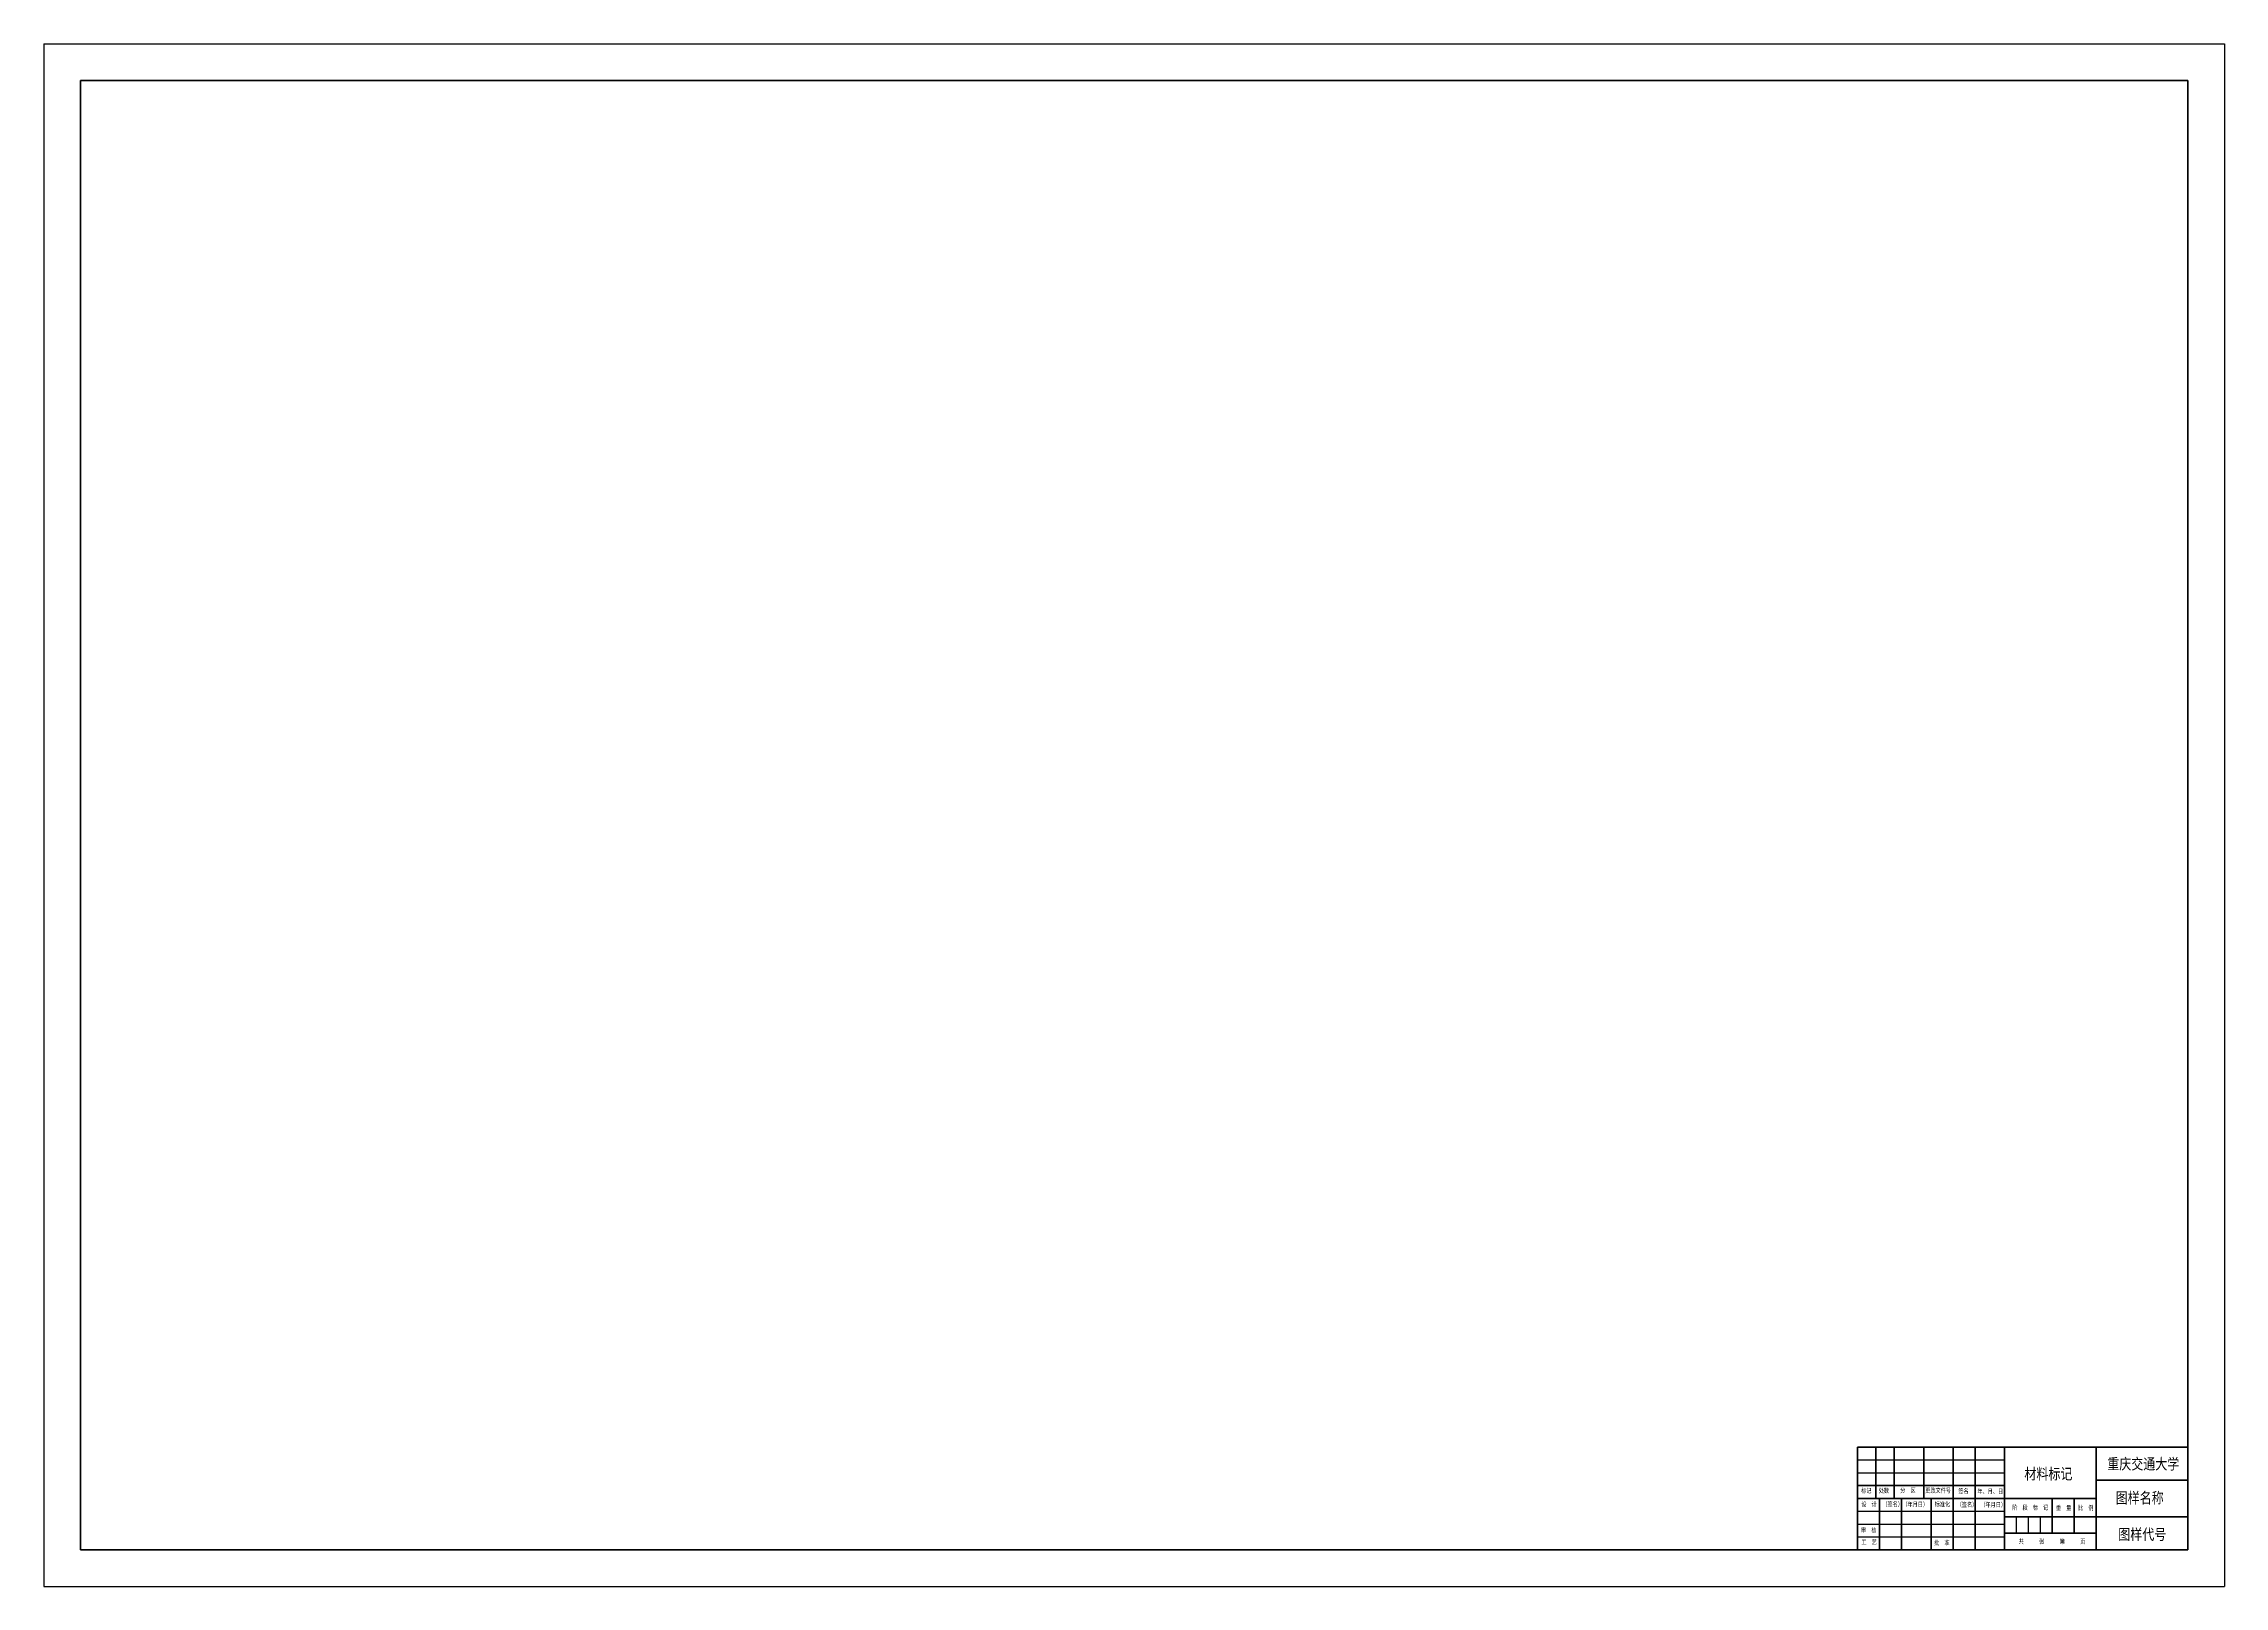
# Model space of a CAD drawing. Header units: millimetres. Extents: x 4452 to 5641, y 1905 to 2746.
import ezdxf

# ---------------------------------------------------------------- set-up
doc = ezdxf.new("R2010")
doc.units = ezdxf.units.MM
doc.layers.add('总内框线', color=7, linetype='Continuous', lineweight=50)
doc.styles.add('陈杰（2）', font='arial.ttf', dxfattribs={"width": 0.8})

msp = doc.modelspace()

# ---------------------------------------------------------------- linework, layer by layer
for p, q in [((4451.9, 2745.7), (4451.9, 1904.7)), ((4451.9, 2745.7), (5640.9, 2745.7)), ((5640.9, 2745.7), (5640.9, 1904.7)), ((5620.9, 1980.7), (5620.9, 1924.7)), ((5440.9, 1973.7), (5520.9, 1973.7)), ((5440.9, 1966.7), (5520.9, 1966.7)), ((5440.9, 1945.7), (5520.9, 1945.7)), ((5440.9, 1938.7), (5520.9, 1938.7)), ((5527.4, 1942.7), (5527.4, 1933.7)), ((5533.9, 1942.7), (5533.9, 1933.7)), ((5540.4, 1942.7), (5540.4, 1933.7)), ((5440.9, 1931.7), (5520.9, 1931.7)), ((5620.9, 1924.7), (5440.9, 1924.7)), ((4451.9, 1904.7), (5640.9, 1904.7))]:
    msp.add_line(p, q)
at = {"layer": '总内框线'}
for p, q in [((4471.9, 2725.7), (5620.9, 2725.7)), ((4471.9, 2725.7), (4471.9, 1924.7)), ((5620.9, 2725.7), (5620.9, 1924.7)), ((5440.9, 1980.7), (5620.9, 1980.7)), ((5440.9, 1924.7), (5440.9, 1980.7)), ((5450.9, 1980.7), (5450.9, 1952.7)), ((5460.9, 1980.7), (5460.9, 1952.7)), ((5476.9, 1980.7), (5476.9, 1952.7)), ((5492.9, 1980.7), (5492.9, 1952.7)), ((5504.9, 1980.7), (5504.9, 1924.7)), ((5520.9, 1980.7), (5520.9, 1924.7)), ((5570.9, 1924.7), (5570.9, 1980.7)), ((5570.9, 1962.7), (5620.9, 1962.7)), ((5440.9, 1959.7), (5520.9, 1959.7)), ((5440.9, 1952.7), (5570.9, 1952.7)), ((5452.9, 1952.7), (5452.9, 1924.7)), ((5464.9, 1952.7), (5464.9, 1924.7)), ((5480.9, 1952.7), (5480.9, 1924.7)), ((5492.9, 1952.7), (5492.9, 1924.7)), ((5546.9, 1933.7), (5546.9, 1952.7)), ((5558.9, 1933.7), (5558.9, 1952.7)), ((5520.9, 1942.7), (5570.9, 1942.7)), ((5570.9, 1942.7), (5620.9, 1942.7)), ((5520.9, 1933.7), (5570.9, 1933.7)), ((4471.9, 1924.7), (5620.9, 1924.7))]:
    msp.add_line(p, q, dxfattribs=at)

# ---------------------------------------------------------------- texts
at = {"width": 93.019, "attachment_point": 1, "style": '陈杰（2）'}
for s, insert, char_height in [('{\\fSimSun|b0|i0|c134|p2;重庆交通大学}', (5577, 1974.5), 6), ('{\\fFangSong|b0|i0|c134|p49;材料标记}', (5531.8, 1969.1), 6), ('{\\fSimSun|b0|i0|c134|p2;标记}', (5442.8, 1958.2), 2.5), ('{\\fSimSun|b0|i0|c134|p2;设\u3000计}', (5442.9, 1950.8), 2.5), ('{\\fSimSun|b0|i0|c134|p2;处数}', (5452.4, 1958.2), 2.5), ('{\\fSimSun|b0|i0|c134|p2;（签名）}', (5454.4, 1950.8), 2.5), ('{\\fSimSun|b0|i0|c134|p2;分\u3000区}', (5464.1, 1958.3), 2.5), ('{\\fSimSun|b0|i0|c134|p2;\u3000（年月日）}', (5462.5, 1950.7), 2.5), ('{\\fSimSun|b0|i0|c134|p2;更改文件号}', (5477.8, 1958.3), 2.5), ('{\\fSimSun|b0|i0|c134|p2;标准化}', (5482.9, 1950.8), 2.5), ('{\\fSimSun|b0|i0|c134|p2;签名}', (5495.8, 1958), 2.5), ('{\\fSimSun|b0|i0|c134|p2;（签名）}', (5494.9, 1950.6), 2.5), ('{\\fSimSun|b0|i0|c134|p2;年、月、日}', (5506.2, 1957.8), 2.5), ('{\\fSimSun|b0|i0|c134|p2;（年月日）}', (5507.8, 1950.5), 2.5), ('{\\fFangSong|b0|i0|c134|p49;图样名称}', (5581.6, 1956), 6), ('{\\fSimSun|b0|i0|c134|p2;阶\u3000段\u3000标\u3000记}', (5525.2, 1949), 2.5), ('{\\fSimSun|b0|i0|c134|p2;重\u3000量}', (5549, 1948.8), 2.5), ('{\\fSimSun|b0|i0|c134|p2;比\u3000例}', (5561.1, 1948.8), 2.5), ('{\\fSimSun|b0|i0|c134|p2;审\u3000核}', (5442.7, 1936.6), 2.5), ('{\\fSimSun|b0|i0|c134|p2;工\u3000艺}', (5442.9, 1930.1), 2.5), ('{\\fSimSun|b0|i0|c134|p2;批\u3000准}', (5482.6, 1929.8), 2.5), ('{\\fSimSun|b0|i0|c134|p2;共\u3000\u3000\u3000张\u3000\u3000\u3000第\u3000\u3000\u3000页}', (5528.7, 1930.5), 2.5), ('{\\fFangSong|b0|i0|c134|p49;图样代号}', (5583, 1936.1), 6)]:
    msp.add_mtext(s, dxfattribs=dict(at, insert=insert, char_height=char_height))

doc.saveas('drawing.dxf')
